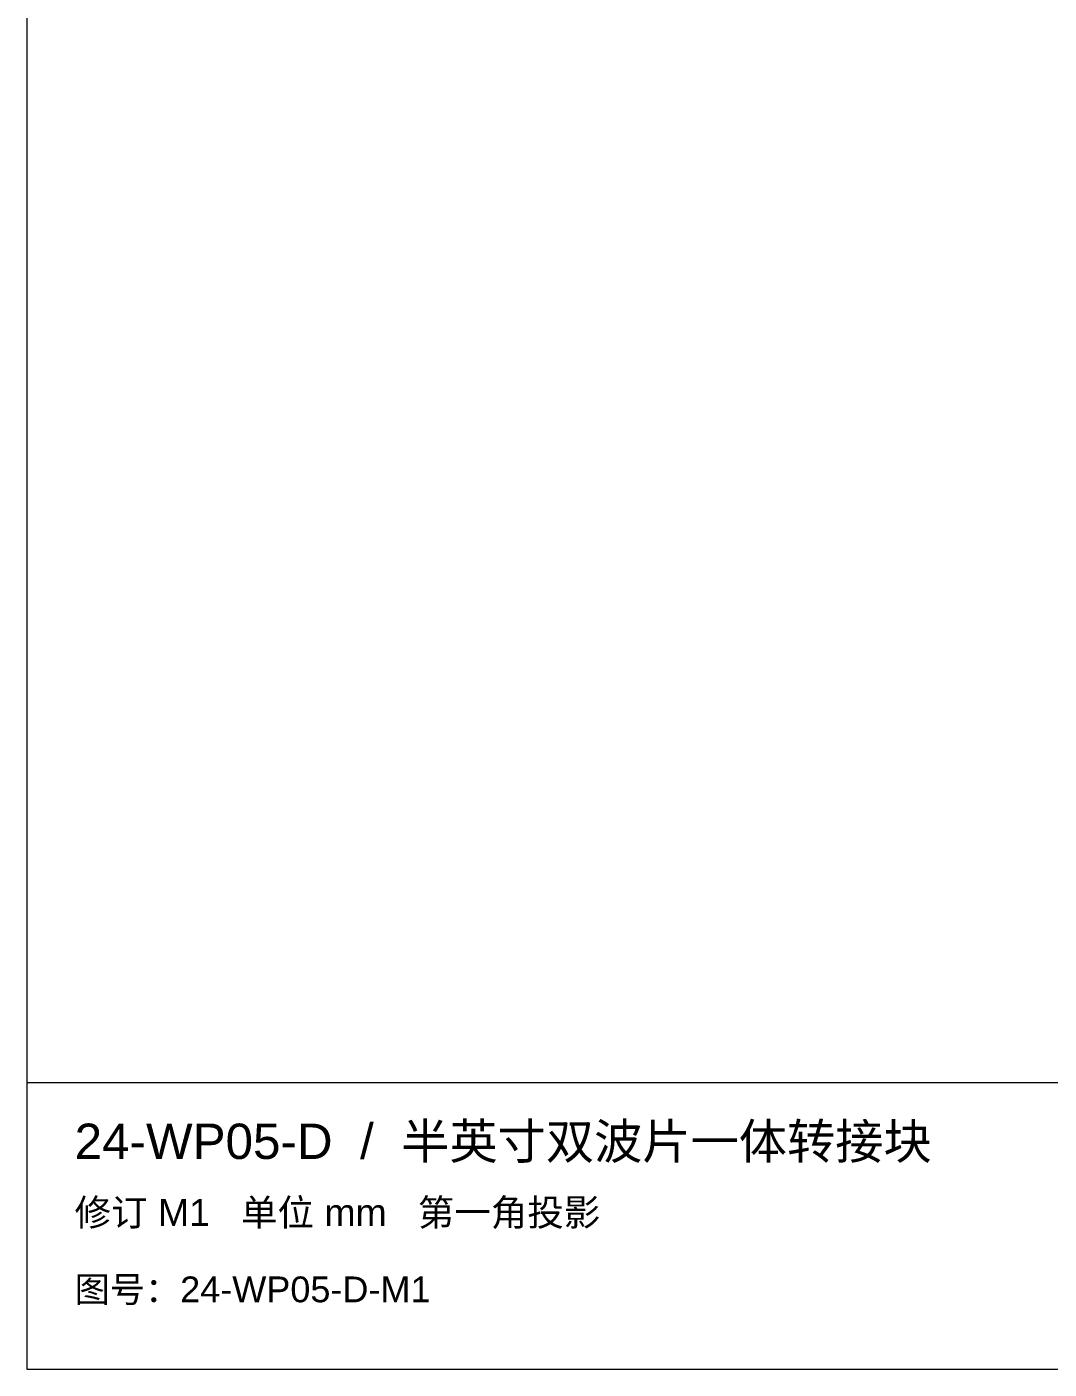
# Paper-space layout '01_三视图' of a CAD drawing. Header units: millimetres. Extents: x 8 to 451, y 8 to 289.
# Drawn here: x 8 to 115, y 8 to 148.5 of the extents above; entities that cross this region are included whole.
import ezdxf

# ---------------------------------------------------------------- set-up
doc = ezdxf.new("R2010")
doc.units = ezdxf.units.MM
doc.layers.add('ANNOTATIONS', color=7, linetype='CONTINUOUS', lineweight=18)
doc.styles.add('CJK', font='Arial Unicode.ttf')

psp = doc.layouts.new('01_三视图')

# ---------------------------------------------------------------- linework, layer by layer
at = {"layer": 'ANNOTATIONS'}
for p, q in [((8, 289), (8, 8)), ((8, 38), (412, 38)), ((8, 8), (412, 8))]:
    psp.add_line(p, q, dxfattribs=at)

# ---------------------------------------------------------------- texts
at = {"layer": 'ANNOTATIONS', "style": 'CJK'}
for s, height, p in [('24-WP05-D  /  半英寸双波片一体转接块', 3.7, (13, 30)), ('修订 M1   单位 mm   第一角投影', 2.8, (13, 23)), ('图号：24-WP05-D-M1', 2.7, (13, 15))]:
    psp.add_text(s, height=height, dxfattribs=at).set_placement(p)

doc.saveas('drawing.dxf')
